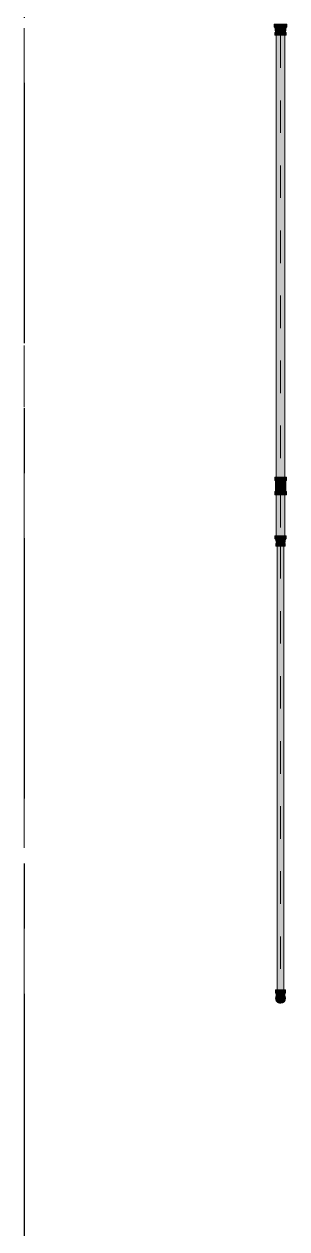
# Model space of a CAD drawing. Header units: millimetres. Extents: x -4000 to 187956, y -58990 to 162485.
# Drawn here: x 13000 to 14281, y 15575 to 21454 of the extents above; entities that cross this region are included whole.
import ezdxf

# ---------------------------------------------------------------- set-up
doc = ezdxf.new("R2010")
doc.units = ezdxf.units.MM
for name, pattern in [('Dash 1_16_', [317.5, 158.75, -158.75]), ('Grid Line', [2222.5, 1270, -317.5, 317.5, -317.5]), ('Grid Line 12_5mm', [2150, 1250, -300, 300, -300])]:
    doc.linetypes.add(name, pattern=pattern)
for name, color, linetype, lineweight in [('F-SPRN', 3, 'Continuous', 9), ('P-PIPE', 3, 'Continuous', 9), ('P-PIPE-CNTR', 3, 'Continuous', 9), ('S-GRID', 1, 'Continuous', 30)]:
    doc.layers.add(name, color=color, linetype=linetype, lineweight=lineweight)

# ---------------------------------------------------------------- blocks, each defined once
blk = doc.blocks.new('CMF2_NHAXUONG_A_rvt-1-FFS - TANG 1')
at = {"layer": 'S-GRID', "linetype": 'Grid Line 12_5mm', "lineweight": 9}
blk.add_line((13000, 161185.2), (13000, -16487.4), dxfattribs=at)
blk.add_line((13000, 161185.2), (13000, -16487.4), dxfattribs=at)
blk = doc.blocks.new('Sprinkler_Up - DN20-V47-FFS - TANG 1')
at = {"layer": 'F-SPRN', "transparency": 33554534}
for points in [[(0, 21.2), (-6.9, 21.2), (-18, 13.1), (-22.2, 0), (-3.9, 0.7), (-1.7, 2.9), (-1.2, 3.5), (-0.6, 4), (0.6, 4), (1.2, 3.5), (1.7, 2.9), (4.6, 0), (22.2, 0), (18, 13.1), (6.9, 21.2)], [(0, 16.7), (-4.3, 16.1), (-11.8, 11.8), (-16.1, 4.3), (-16.1, -4.3), (-11.8, -11.8), (-8.3, -14.4), (0, -16.7), (4.3, -16.1), (11.8, -11.8), (16.1, -4.3), (16.1, 4.3), (11.8, 11.8), (8.3, 14.4)], [(0, 15.6), (-7.8, 13.5), (-11, 11), (-15.1, 4), (-15.1, -4), (-11, -11), (-7.8, -13.5), (0, -15.6), (7.8, -13.5), (13.5, -7.8), (15.1, -4), (15.1, 4), (13.5, 7.8), (7.8, 13.5)], [(-10.9, 5.4), (-14.5, 5.4), (-14.5, -5.5), (-10.9, -5.5)], [(-7.7, 5.4), (-10.9, 5.4), (-10.9, -5.5), (-7.7, -5.5)], [(-7.7, 5.4), (-7.7, -5.5), (0, -5.5), (0, 5.4)], [(2.9, 4.9), (-2.9, 4.9), (-5.7, 0), (5.7, 0)], [(0, 4.6), (-4.6, 0), (4.6, 0)], [(0, 2.6), (-1.3, 0), (1.8, 0)], [(7.7, 5.4), (0, 5.4), (0, -5.5), (7.7, -5.5)], [(7.7, 5.4), (7.7, -5.5), (10.9, -5.5), (10.9, 5.4)], [(10.9, 5.4), (10.9, -5.5), (14.5, -5.5), (14.5, 5.4)], [(13.5, 0), (3.9, -0.7), (1.7, -2.9), (1.2, -3.5), (0.6, -4), (-0.6, -4), (-1.2, -3.5), (-1.7, -2.9), (-4.6, 0), (-22.2, 0), (-18, -13.1), (-6.9, -21.2), (6.9, -21.2), (18, -13.1), (22.2, 0)], [(0, 0), (-5.7, 0), (-2.9, -4.9), (2.9, -4.9), (5.7, 0)], [(4.6, 0), (-4.6, 0), (0, -4.6)], [(1.3, 0), (-1.8, 0), (0, -2.6)]]:
    blk.add_hatch(color=1, dxfattribs=at).paths.add_polyline_path(points)
at = {"layer": 'F-SPRN', "color": 1}
for p, q in [((-11.5, 5.4), (-14.5, 5.4)), ((-14.5, 5.4), (-10.9, 5.4)), ((-14.5, 5.4), (-14.5, -5.5)), ((-11.5, 5.4), (-11.5, 4)), ((-11.5, 3), (-11.5, 0.2)), ((-10.9, 0.2), (-10.9, 3.6)), ((-10.8, 5.4), (-7.7, 5.4)), ((-8.1, 5.4), (-10.8, 5.4)), ((-8.1, 5.4), (-8.1, 2.8)), ((-8.1, 2.5), (-8.1, 0.4)), ((-7.7, 5.4), (-7.7, 2.7)), ((-7.7, 5.4), (-7.7, 2.7)), ((-7.7, 2.3), (-7.7, 0.5)), ((-7.7, 2.3), (-7.7, 0.5)), ((-6.9, 5.4), (-4.7, 5.4)), ((-5.8, 3.8), (-5.8, 2.2)), ((-2.1, 0), (-2.1, 0)), ((0, 2.1), (-0.1, 2.1)), ((2.1, 0), (2.1, 0.1)), ((4.7, 5.4), (6.9, 5.4)), ((5.8, 3.8), (5.8, 2.3)), ((7.7, 5.4), (10.8, 5.4)), ((7.7, 4), (7.7, 2.7)), ((7.7, 4), (7.7, 2.7)), ((10.8, 5.4), (8.1, 5.4)), ((8.1, 5.4), (8.1, 4.2)), ((10.9, 2.6), (10.9, 1.3)), ((11.5, 5.4), (14.5, 5.4)), ((14.5, 5.4), (11.5, 5.4)), ((14.5, 3.7), (14.5, 1.3)), ((14.5, 0), (14.5, -3.3)), ((-10.9, -5.5), (-14.5, -5.5)), ((-14.5, -5.5), (-11.5, -5.5)), ((-11.5, -0.2), (-11.5, -3)), ((-11.5, -4), (-11.5, -5.5)), ((-10.9, -3.6), (-10.9, -0.2)), ((-10.8, -5.5), (-8.1, -5.5)), ((-7.8, -5.5), (-10.8, -5.5)), ((-8.1, -0.4), (-8.1, -2.5)), ((-8.1, -2.8), (-8.1, -5.5)), ((-7.7, -0.5), (-7.7, -2.3)), ((-7.7, -0.5), (-7.7, -2.3)), ((-7.7, -2.7), (-7.7, -5.2)), ((-7.7, -2.7), (-7.7, -5.2)), ((-4.8, -5.5), (-6.5, -5.5)), ((-2.1, 0), (-2.1, -0.1)), ((0, -2.1), (0.1, -2.1)), ((2.1, 0), (2.1, 0)), ((6.8, -5.5), (4.8, -5.5)), ((5.8, -2.2), (5.8, -3.8)), ((7.7, -0.5), (7.7, -2.1)), ((7.7, -0.5), (7.7, -2.1)), ((7.7, -2.7), (7.7, -4.8)), ((7.7, -2.7), (7.7, -4.8)), ((8.1, -0.7), (8.1, -2.5)), ((8.1, -2.8), (8.1, -5.5)), ((8.1, -5.5), (10.8, -5.5)), ((10.8, -5.5), (8.1, -5.5)), ((10.9, -1.9), (10.9, -3.6)), ((14.5, -5.5), (11.3, -5.5)), ((11.5, -4), (11.5, -5.5)), ((11.5, -5.5), (14.5, -5.5)), ((14.5, -3.7), (14.5, -5.5))]:
    blk.add_line(p, q, dxfattribs=at)
at = {"layer": 'F-SPRN', "color": 1, "flags": 128}
for points in [[(-0.1, 2.1), (-0.1, 2.1), (-0.2, 2.1), (-0.3, 2.1), (-0.4, 2), (-0.5, 2), (-0.6, 2), (-0.6, 2), (-0.7, 2), (-0.8, 1.9), (-0.9, 1.9), (-0.9, 1.9), (-1, 1.8), (-1.1, 1.8), (-1.2, 1.7), (-1.2, 1.7), (-1.3, 1.6), (-1.4, 1.6), (-1.4, 1.5), (-1.5, 1.5), (-1.5, 1.4), (-1.6, 1.3), (-1.6, 1.3), (-1.7, 1.2), (-1.7, 1.1), (-1.8, 1.1), (-1.8, 1), (-1.9, 0.9), (-1.9, 0.8), (-1.9, 0.8), (-2, 0.7), (-2, 0.6), (-2, 0.5), (-2, 0.5), (-2, 0.4), (-2.1, 0.3), (-2.1, 0.2), (-2.1, 0.1), (-2.1, 0)], [(2.1, 0.3), (2, 0.4), (2, 0.5), (2, 0.6), (2, 0.7), (1.9, 0.7), (1.9, 0.8), (1.9, 0.9), (1.8, 1), (1.8, 1), (1.8, 1.1), (1.7, 1.2), (1.7, 1.2), (1.6, 1.3), (1.6, 1.4), (1.5, 1.4), (1.4, 1.5), (1.4, 1.5), (1.3, 1.6), (1.3, 1.7), (1.2, 1.7), (1.1, 1.7), (1.1, 1.8), (1, 1.8), (0.9, 1.9), (0.8, 1.9), (0.8, 1.9), (0.7, 2), (0.6, 2), (0.5, 2), (0.4, 2), (0.4, 2), (0.3, 2.1), (0.2, 2.1), (0.1, 2.1), (0, 2.1)], [(2.1, 0.1), (2.1, 0.2), (2.1, 0.2), (2.1, 0.3)], [(-2.1, -0.1), (-2.1, -0.2), (-2.1, -0.2), (-2.1, -0.3), (-2, -0.4), (-2, -0.5), (-2, -0.6), (-2, -0.7), (-1.9, -0.7), (-1.9, -0.8), (-1.9, -0.9), (-1.8, -1), (-1.8, -1), (-1.8, -1.1), (-1.7, -1.2), (-1.7, -1.2), (-1.6, -1.3), (-1.6, -1.4), (-1.5, -1.4), (-1.4, -1.5), (-1.4, -1.5), (-1.3, -1.6), (-1.3, -1.7), (-1.2, -1.7), (-1.1, -1.7), (-1.1, -1.8), (-1, -1.8), (-0.9, -1.9), (-0.8, -1.9), (-0.8, -1.9), (-0.7, -2), (-0.6, -2), (-0.5, -2), (-0.4, -2), (-0.4, -2), (-0.3, -2.1), (-0.2, -2.1), (-0.1, -2.1), (0, -2.1)], [(0.1, -2.1), (0.1, -2.1), (0.2, -2.1), (0.3, -2.1), (0.4, -2), (0.5, -2)], [(0.5, -2), (0.6, -2), (0.6, -2)], [(0.6, -2), (0.7, -2), (0.8, -1.9), (0.9, -1.9), (0.9, -1.9), (1, -1.8), (1.1, -1.8), (1.2, -1.7), (1.2, -1.7), (1.3, -1.6), (1.4, -1.6), (1.4, -1.5), (1.5, -1.5), (1.5, -1.4), (1.6, -1.3), (1.6, -1.3), (1.7, -1.2), (1.7, -1.1), (1.8, -1.1), (1.8, -1), (1.9, -0.9), (1.9, -0.8), (1.9, -0.8), (2, -0.7), (2, -0.6), (2, -0.5), (2, -0.5), (2, -0.4), (2.1, -0.3), (2.1, -0.2), (2.1, -0.1), (2.1, 0)]]:
    blk.add_lwpolyline(points, dxfattribs=at)
at = {"layer": 'F-SPRN', "color": 1}
for radius, start, end in [(22.2, 360, 180), (21.9, 165.67731, 179.2615), (21.9, 144.76984, 164.81509), (21.9, 126.69417, 143.27011), (16.7, 167.68021, 180), (16.7, 167.68021, 180), (16.7, 155.38786, 165), (16.7, 155.38786, 165), (15.6, 166.33824, 180), (15.6, 166.33824, 180), (15.6, 150.43537, 165), (15.6, 159.61394, 165), (16.7, 136.72135, 150), (16.7, 136.72135, 150), (15.6, 150.43537, 156.38455), (15.6, 138.42141, 150), (15.6, 138.42141, 150), (21.9, 108.26214, 125.75069), (16.7, 121.41808, 130.57514), (16.7, 121.41808, 130.57514), (15.6, 120, 133.2078), (15.6, 120, 133.2078), (16.7, 106.59952, 120), (16.7, 106.59952, 120), (15.6, 114.43632, 119.98126), (15.6, 114.43632, 119.98126), (21.9, 99.348, 107.90102), (4.63, 17.95923, 180), (4.63, 90, 180), (16.7, 96.41428, 105), (16.7, 96.41428, 105), (3.81, 16.16047, 180), (21.9, 90.14502, 98.85032), (15.6, 95.57619, 100.68426), (15.6, 95.57619, 100.68426), (2.56, 11.16773, 180), (2.56, 11.16773, 180), (2.04, 10.47029, 180), (16.7, 83.06841, 90), (16.7, 83.06841, 90), (4.63, 17.95923, 90), (21.9, 72.55828, 89.46239), (15.6, 75, 87.63996), (15.6, 75, 87.63996), (15.6, 60.01874, 74.5481), (15.6, 60.01874, 74.5481), (16.7, 60, 75), (16.7, 60, 75), (21.9, 54.24931, 71.73786), (15.6, 53.79501, 60), (15.6, 53.79501, 60), (16.7, 49.42486, 58.58192), (16.7, 49.42486, 58.58192), (15.6, 32.54719, 41.57859), (15.6, 32.54719, 41.57859), (16.7, 30.06898, 43.27865), (16.7, 30.06898, 43.27865), (21.9, 36.72989, 53.30583), (15.6, 17.33389, 29.56463), (15.6, 17.33389, 29.56463), (16.7, 15.03066, 24.61214), (16.7, 15.03066, 24.61214), (15.6, 1.90822, 13.66176), (15.6, 1.90822, 13.66176), (16.7, 360, 12.31979), (16.7, 0, 12.31979), (21.9, 15.18491, 35.23016), (21.9, 0.7385, 14.32269), (22.2, 180, 360), (21.9, 180.7385, 194.32269), (21.9, 195.18491, 215.23016), (21.9, 216.72989, 233.30583), (16.7, 180, 192.31979), (16.7, 180, 192.31979), (16.7, 195, 204.61214), (16.7, 195, 204.61214), (15.6, 180, 193.66176), (15.6, 180, 193.66176), (15.6, 195, 200.38606), (15.6, 195, 209.56463), (16.7, 210, 223.27865), (16.7, 210, 223.27865), (15.6, 203.61545, 209.56463), (15.6, 210, 221.57859), (15.6, 210, 221.57859), (21.9, 234.24931, 251.73786), (16.7, 229.42486, 238.58192), (16.7, 229.42486, 238.58192), (15.6, 226.7922, 240), (15.6, 226.7922, 240), (16.7, 240, 255), (16.7, 240, 255), (15.6, 240.01874, 245.56368), (15.6, 240.01874, 245.56368), (21.9, 252.55828, 269.46239), (15.6, 247.56142, 254.5481), (15.6, 247.56142, 254.5481), (4.63, 197.95923, 270), (4.63, 197.95923, 270), (15.6, 255.57295, 260.58917), (15.6, 255.57295, 260.58917), (3.81, 196.16047, 223.83585), (2.56, 194.55988, 270), (2.56, 194.55988, 270), (3.81, 237.05771, 270), (2.04, 190.47029, 270), (16.7, 263.06841, 270), (16.7, 263.06841, 270), (21.9, 270.14502, 278.85032), (2.04, 289.01924, 0), (2.56, 289.01924, 348.82781), (2.56, 289.01924, 348.82781), (4.63, 289.01924, 318.27027), (4.63, 289.01924, 318.27027), (15.6, 275.57619, 280.68426), (15.6, 275.57619, 280.68426), (16.7, 276.41428, 285), (16.7, 276.41428, 285), (21.9, 279.348, 287.90102), (4.63, 335.78319, 0), (4.63, 335.78319, 360), (16.7, 286.59952, 300), (16.7, 286.59952, 300), (15.6, 294.43632, 299.98126), (15.6, 294.43632, 299.98126), (21.9, 288.26214, 305.75069), (15.6, 300.52623, 313.2078), (15.6, 300.52623, 313.2078), (16.7, 301.41808, 310.57514), (16.7, 301.41808, 310.57514), (15.6, 318.42141, 330), (15.6, 318.42141, 330), (16.7, 316.72135, 329.93102), (16.7, 316.72135, 329.93102), (21.9, 306.69417, 323.27011), (15.6, 330.94093, 345), (15.6, 330.94093, 336.38455), (15.6, 339.61394, 345), (15.6, 346.42653, 360), (15.6, 346.42653, 360), (16.7, 335.38786, 344.96934), (16.7, 335.38786, 344.96934), (16.7, 347.68021, 360), (16.7, 347.68021, 360), (21.9, 324.76984, 344.81509), (21.9, 345.67731, 359.2615)]:
    blk.add_arc((0, 0), radius, start, end, dxfattribs=at)
blk = doc.blocks.new('Steel_Elbow_Threaded_HoaPhat - Standard-V48-FFS - TANG 1')
at = {"layer": 'P-PIPE', "lineweight": 13, "transparency": 33554534}
for points in [[(14233, 16725.7), (14250, 16725.7), (14250, 16740.8), (14225.9, 16740.8), (14226.7, 16725.7), (14229.1, 16725.7)], [(14250, 16676.1), (14256.2, 16676.9), (14262.1, 16679.3), (14267.1, 16683.2), (14270.9, 16688.2), (14273.3, 16694), (14274.1, 16700.2), (14273.3, 16706.5), (14270.9, 16712.3), (14267.1, 16717.3), (14262.1, 16721.1), (14256.2, 16723.5), (14250, 16724.3), (14243.8, 16723.5), (14237.9, 16721.1), (14233, 16717.3), (14229.1, 16712.3), (14226.7, 16706.5), (14225.9, 16700.2), (14226.7, 16694), (14229.1, 16688.2), (14233, 16683.2), (14237.9, 16679.3), (14243.8, 16676.9)], [(14267.1, 16725.7), (14274.1, 16725.7), (14273.3, 16740.8), (14250, 16740.8), (14250, 16725.7), (14262.1, 16725.7)]]:
    blk.add_hatch(color=1, dxfattribs=at).paths.add_polyline_path(points)
h = blk.add_hatch(color=1, dxfattribs=at)
h.paths.add_polyline_path([(14242.8, 16720.1), (14240.3, 16720.2), (14244.1, 16722)])
h.paths.add_polyline_path([(14229.8, 16710.3), (14231.2, 16710.8), (14237.2, 16717.7), (14242.8, 16720.1), (14250, 16721.4), (14250, 16725.7), (14231.7, 16725.7), (14230.3, 16721.9), (14230.1, 16714.5)])
h = blk.add_hatch(color=1, dxfattribs=at)
h.paths.add_polyline_path([(14266.9, 16715.5), (14269.5, 16710.8), (14268.6, 16714.7)])
h.paths.add_polyline_path([(14270.9, 16708.7), (14270.6, 16717.4), (14269.5, 16717), (14269.4, 16721.1), (14270.7, 16721.4), (14269.6, 16725.7), (14250, 16725.7), (14250, 16721.4), (14257.2, 16720.1), (14255.9, 16722), (14263.4, 16717.3), (14267.4, 16713.2), (14266.2, 16718.4), (14268.6, 16714.7)])
at = {"layer": 'P-PIPE', "color": 20, "lineweight": 13}
for p, q in [((14225.9, 16740.8), (14225.9, 16725.7)), ((14233, 16740.8), (14225.9, 16740.8)), ((14250, 16740.8), (14225.9, 16740.8)), ((14225.9, 16725.7), (14229.1, 16725.7)), ((14225.9, 16725.7), (14250, 16725.7)), ((14231.7, 16725.7), (14228.9, 16725.7)), ((14242.8, 16725.7), (14228.9, 16725.7)), ((14228.9, 16711.1), (14228.9, 16711.9)), ((14228.9, 16710.3), (14228.9, 16711.1)), ((14228.9, 16709.5), (14228.9, 16710.3)), ((14228.9, 16706.5), (14228.9, 16707.2)), ((14228.9, 16705.9), (14228.9, 16706.5)), ((14228.9, 16705.3), (14228.9, 16705.9)), ((14228.9, 16700.2), (14228.9, 16700.3)), ((14228.9, 16700), (14228.9, 16700.2)), ((14228.9, 16699.2), (14228.9, 16700)), ((14229.1, 16725.7), (14231.5, 16725.7)), ((14231.5, 16725.7), (14233, 16725.7)), ((14232.8, 16725.7), (14231.7, 16725.7)), ((14237.9, 16740.8), (14233.8, 16740.8)), ((14236.4, 16725.7), (14233.8, 16725.7)), ((14234, 16725.7), (14242.7, 16725.7)), ((14242.8, 16725.7), (14236.4, 16725.7)), ((14250, 16740.8), (14238.2, 16740.8)), ((14250, 16725.7), (14243.7, 16725.7)), ((14250, 16725.7), (14243.7, 16725.7)), ((14243.8, 16725.7), (14250, 16725.7)), ((14261.8, 16740.8), (14250, 16740.8)), ((14274.1, 16740.8), (14250, 16740.8)), ((14250, 16725.7), (14256.2, 16725.7)), ((14250, 16725.7), (14274.1, 16725.7)), ((14256.3, 16725.7), (14250, 16725.7)), ((14256.3, 16725.7), (14250, 16725.7)), ((14263.6, 16725.7), (14257.2, 16725.7)), ((14263.6, 16725.7), (14257.2, 16725.7)), ((14257.3, 16725.7), (14266, 16725.7)), ((14266.2, 16740.8), (14262.1, 16740.8)), ((14266.2, 16725.7), (14263.6, 16725.7)), ((14268.3, 16725.7), (14263.6, 16725.7)), ((14270.9, 16740.8), (14267.1, 16740.8)), ((14267.1, 16725.7), (14269.7, 16725.7)), ((14268.3, 16725.7), (14267.2, 16725.7)), ((14269.9, 16725.7), (14268.3, 16725.7)), ((14271.2, 16725.7), (14268.3, 16725.7)), ((14269.7, 16725.7), (14273.3, 16725.7)), ((14271.2, 16725.7), (14269.9, 16725.7)), ((14274.1, 16740.8), (14270.9, 16740.8)), ((14271.2, 16712.2), (14271.2, 16711.3)), ((14271.2, 16711.3), (14271.2, 16710.5)), ((14271.2, 16710.5), (14271.2, 16709.7)), ((14271.2, 16709.7), (14271.2, 16708.9)), ((14271.2, 16708.9), (14271.2, 16708.1)), ((14271.2, 16708.1), (14271.2, 16707.4)), ((14271.2, 16707.4), (14271.2, 16706.7)), ((14271.2, 16705.4), (14271.2, 16704.8)), ((14271.2, 16704.8), (14271.2, 16704.3)), ((14271.2, 16700.3), (14271.2, 16700.2)), ((14273.3, 16725.7), (14274.1, 16725.7)), ((14274.1, 16725.7), (14274.1, 16740.8)), ((14229.2, 16696.6), (14229, 16697.5)), ((14229.7, 16694.2), (14229.5, 16695)), ((14231, 16691), (14230.6, 16691.8)), ((14231.3, 16690.3), (14231, 16691)), ((14231.8, 16689.5), (14231.3, 16690.3)), ((14232.2, 16688.8), (14231.8, 16689.5)), ((14232.7, 16688.1), (14232.2, 16688.8)), ((14233.2, 16687.4), (14232.7, 16688.1)), ((14233.7, 16686.8), (14233.2, 16687.4)), ((14235.4, 16684.9), (14234.8, 16685.5)), ((14238.8, 16682.3), (14238.1, 16682.8)), ((14247.5, 16679.2), (14246.6, 16679.4)), ((14250.2, 16679.1), (14250, 16679.1)), ((14257.7, 16680.5), (14256.9, 16680.2)), ((14258.4, 16680.8), (14257.7, 16680.5)), ((14260.7, 16682), (14260, 16681.6)), ((14262.8, 16683.4), (14262.1, 16682.9)), ((14263.5, 16683.9), (14262.8, 16683.4)), ((14265.3, 16685.7), (14264.7, 16685.1)), ((14267, 16687.6), (14266.4, 16686.9)), ((14270.5, 16695.2), (14270.3, 16694.4)), ((14271, 16697.7), (14270.9, 16696.9))]:
    blk.add_line(p, q, dxfattribs=at)
at = {"layer": 'P-PIPE', "color": 20, "lineweight": 13, "flags": 128}
for points in [[(14228.9, 16711.9), (14228.9, 16712.8), (14228.9, 16713.7), (14228.9, 16714.6), (14228.9, 16715.5), (14228.9, 16716.4), (14228.9, 16717.4), (14228.9, 16718.4), (14228.9, 16719.3), (14228.9, 16720.3), (14228.9, 16721.3), (14228.9, 16722.3), (14228.9, 16723.4), (14228.9, 16724.4), (14228.9, 16725.4), (14228.9, 16725.7)], [(14228.9, 16707.2), (14228.9, 16707.9), (14228.9, 16708.7), (14228.9, 16709.5)], [(14228.9, 16704.1), (14228.9, 16704.7), (14228.9, 16705.3)], [(14228.9, 16703.1), (14228.9, 16703.6), (14228.9, 16704.1)], [(14228.9, 16702.2), (14228.9, 16702.7), (14228.9, 16703.1)], [(14228.9, 16701.2), (14228.9, 16701.5), (14228.9, 16701.9), (14228.9, 16702.2)], [(14228.9, 16700.7), (14228.9, 16701), (14228.9, 16701.2)], [(14228.9, 16700.3), (14228.9, 16700.3), (14228.9, 16700.4), (14228.9, 16700.6), (14228.9, 16700.7)], [(14229, 16697.5), (14228.9, 16698.3), (14228.9, 16699.2)], [(14271.2, 16700.2), (14271.1, 16699.4), (14271.1, 16698.5), (14271, 16697.7)], [(14271.2, 16725.7), (14271.2, 16724.6), (14271.2, 16723.6), (14271.2, 16722.6), (14271.2, 16721.6), (14271.2, 16720.6), (14271.2, 16719.6), (14271.2, 16718.6), (14271.2, 16717.7), (14271.2, 16716.7), (14271.2, 16715.8), (14271.2, 16714.8), (14271.2, 16713.9), (14271.2, 16713), (14271.2, 16712.2)], [(14271.2, 16706.7), (14271.2, 16706.1), (14271.2, 16705.4)], [(14271.2, 16704.3), (14271.2, 16703.7), (14271.2, 16703.2), (14271.2, 16702.8)], [(14271.2, 16702.8), (14271.2, 16702.3), (14271.2, 16702)], [(14271.2, 16702), (14271.2, 16701.6), (14271.2, 16701.3), (14271.2, 16701)], [(14271.2, 16701), (14271.2, 16700.8), (14271.2, 16700.6)], [(14271.2, 16700.6), (14271.2, 16700.4), (14271.2, 16700.3), (14271.2, 16700.3)], [(14229.5, 16695), (14229.3, 16695.8), (14229.2, 16696.6)], [(14230.6, 16691.8), (14230.3, 16692.6), (14230, 16693.4), (14229.7, 16694.2)], [(14234.8, 16685.5), (14234.3, 16686.1), (14233.7, 16686.8)], [(14236.7, 16683.8), (14236.1, 16684.3), (14235.4, 16684.9)], [(14238.1, 16682.8), (14237.4, 16683.3), (14236.7, 16683.8)], [(14240.2, 16681.5), (14239.5, 16681.9), (14238.8, 16682.3)], [(14243.3, 16680.2), (14242.6, 16680.4), (14241.8, 16680.8), (14241, 16681.1), (14240.2, 16681.5)], [(14245, 16679.7), (14244.2, 16679.9), (14243.3, 16680.2)], [(14246.6, 16679.4), (14245.8, 16679.5), (14245, 16679.7)], [(14250, 16679.1), (14249.2, 16679.1), (14248.3, 16679.1), (14247.5, 16679.2)], [(14251.9, 16679.2), (14251.1, 16679.1), (14250.2, 16679.1)], [(14253.6, 16679.4), (14252.8, 16679.3), (14251.9, 16679.2)], [(14255.3, 16679.7), (14254.4, 16679.5), (14253.6, 16679.4)], [(14256.9, 16680.2), (14256.1, 16680), (14255.3, 16679.7)], [(14260, 16681.6), (14259.2, 16681.2), (14258.4, 16680.8)], [(14262.1, 16682.9), (14261.4, 16682.4), (14260.7, 16682)], [(14264.7, 16685.1), (14264.1, 16684.5), (14263.5, 16683.9)], [(14266.4, 16686.9), (14265.9, 16686.3), (14265.3, 16685.7)], [(14267.9, 16689), (14267.5, 16688.3), (14267, 16687.6)], [(14268.8, 16690.5), (14268.4, 16689.7), (14267.9, 16689)], [(14270.3, 16694.4), (14270.1, 16693.6), (14269.8, 16692.8), (14269.5, 16692), (14269.1, 16691.2), (14268.8, 16690.5)], [(14270.9, 16696.9), (14270.7, 16696), (14270.5, 16695.2)]]:
    blk.add_lwpolyline(points, dxfattribs=at)
at = {"layer": 'P-PIPE', "color": 20, "lineweight": 13}
for radius, start, end in [(24.1, 90, 270), (24.1, 165, 195), (24.1, 150, 165), (21.1, 172.72037, 178.04381), (21.1, 181.97109, 187.76722), (24.1, 135, 150), (21.1, 165.7465, 170), (21.1, 156.35778, 164.96646), (21.1, 150.00756, 154.63223), (21.1, 141.58536, 146.25919), (24.1, 120, 135), (21.1, 130, 141.04884), (21.1, 112.32955, 125.80236), (24.1, 105, 120), (24.1, 90, 105), (21.1, 99.94635, 104.96567), (21.1, 90, 95.26621), (24.1, 270, 90), (24.1, 270, 90), (21.1, 75.03433, 90), (21.1, 60.79881, 67.06229), (21.1, 54.19764, 59.9895), (21.1, 38.95116, 50), (21.1, 33.74081, 38.41464), (21.1, 25.36777, 29.99244), (21.1, 15.03354, 23.64222), (21.1, 1.95619, 7.27963), (21.1, 352.23278, 358.02891), (24.1, 195, 210), (24.1, 210, 225), (21.1, 190, 194.26573), (21.1, 195.04555, 204.73515), (21.1, 205.37476, 209.99738), (24.1, 225, 270), (21.1, 218.4271, 230), (21.1, 234.21981, 247.67648), (21.1, 255.03701, 270), (21.1, 271.10407, 278.96127), (21.1, 279.93028, 284.96299), (21.1, 292.93141, 303.69813), (21.1, 310, 321.5729), (21.1, 330.00262, 334.19657), (21.1, 334.62524, 344.95445), (21.1, 345.73427, 350)]:
    blk.add_arc((14250, 16700.2), radius, start, end, dxfattribs=at)
blk = doc.blocks.new('Steel_Transition_Threaded_HoaPhat - Standard-V50-FFS - TANG 1')
at = {"layer": 'P-PIPE', "lineweight": 13, "transparency": 33554534}
h = blk.add_hatch(color=1, dxfattribs=at)
h.paths.add_polyline_path([(14250, 16677.7), (14255.8, 16678.5), (14261.3, 16680.7), (14265.9, 16684.3), (14269.5, 16689), (14271.7, 16694.4), (14272.5, 16700.2), (14271.7, 16706.1), (14269.5, 16711.5), (14265.9, 16716.1), (14261.3, 16719.7), (14255.8, 16722), (14250, 16722.7), (14244.2, 16722), (14238.8, 16719.7), (14234.1, 16716.1), (14230.5, 16711.5), (14228.3, 16706.1), (14227.5, 16700.2), (14228.3, 16694.4), (14230.5, 16689), (14234.1, 16684.3), (14238.8, 16680.7), (14244.2, 16678.5)])
h.paths.add_polyline_path([(14250, 16680.1), (14244.8, 16680.8), (14240, 16682.8), (14235.8, 16686), (14232.6, 16690.2), (14230.6, 16695), (14229.9, 16700.2), (14230.6, 16705.4), (14232.6, 16710.3), (14235.8, 16714.4), (14240, 16717.6), (14244.8, 16719.6), (14250, 16720.3), (14255.2, 16719.6), (14260.1, 16717.6), (14264.2, 16714.4), (14267.4, 16710.3), (14269.4, 16705.4), (14270.1, 16700.2), (14269.4, 16695), (14267.4, 16690.2), (14264.2, 16686), (14260.1, 16682.8), (14255.2, 16680.8)])
for points in [[(14250, 16680.1), (14250, 16683.8), (14241.8, 16686), (14235.8, 16692), (14233.6, 16700.2), (14235.8, 16708.4), (14241.8, 16714.4), (14250, 16716.6), (14250, 16720.3), (14244.8, 16719.6), (14240, 16717.6), (14235.8, 16714.4), (14232.6, 16710.3), (14230.6, 16705.4), (14229.9, 16700.2), (14230.6, 16695), (14232.6, 16690.2), (14235.8, 16686), (14240, 16682.8), (14244.8, 16680.8)], [(14250, 16681.7), (14254.8, 16682.4), (14259.3, 16684.2), (14263.1, 16687.1), (14266, 16691), (14267.9, 16695.4), (14268.5, 16700.2), (14267.9, 16705), (14266, 16709.5), (14263.1, 16713.3), (14259.3, 16716.3), (14254.8, 16718.1), (14250, 16718.7), (14245.2, 16718.1), (14240.8, 16716.3), (14236.9, 16713.3), (14234, 16709.5), (14232.1, 16705), (14231.5, 16700.2), (14232.1, 16695.4), (14234, 16691), (14236.9, 16687.1), (14240.8, 16684.2), (14245.2, 16682.4)], [(14250, 16680.1), (14255.2, 16680.8), (14260.1, 16682.8), (14264.2, 16686), (14267.4, 16690.2), (14269.4, 16695), (14270.1, 16700.2), (14269.4, 16705.4), (14267.4, 16710.3), (14264.2, 16714.4), (14260.1, 16717.6), (14255.2, 16719.6), (14250, 16720.3), (14250, 16716.6), (14258.2, 16714.4), (14264.2, 16708.4), (14266.4, 16700.2), (14264.2, 16692), (14258.2, 16686), (14250, 16683.8)]]:
    blk.add_hatch(color=1, dxfattribs=at).paths.add_polyline_path(points)
at = {"layer": 'P-PIPE', "color": 20, "lineweight": 13}
for radius, start, end in [(22.5, 90, 270), (22.5, 165, 180), (22.5, 180, 225), (22.5, 135, 165), (20.1, 166.04994, 193.95006), (20.1, 150, 162.74488), (18.5, 166.59392, 193.40608), (18.5, 166.59392, 193.40608), (18.5, 157.6232, 165), (18.5, 157.6232, 165), (20.1, 128.8856, 148.15532), (16.4, 173.54628, 180), (16.4, 180.49709, 188.0319), (18.5, 136.42974, 150), (18.5, 136.42974, 150), (22.5, 120, 135), (16.4, 158.0319, 162.86912), (18.5, 123.49758, 133.20406), (18.5, 123.49758, 133.20406), (20.1, 109.68592, 125.00431), (22.5, 105, 120), (18.5, 106.81896, 120), (18.5, 106.81896, 120), (16.4, 113.40447, 120), (16.4, 107.46566, 111.9681), (22.5, 90, 105), (20.1, 100.99748, 105), (18.5, 91.43525, 103.20464), (18.5, 91.43525, 103.20464), (16.4, 96.21321, 103.90628), (20.1, 90.52458, 98.50889), (22.5, 315, 90), (22.5, 270, 90), (18.5, 78.09865, 90), (18.5, 78.09865, 90), (20.1, 75.0607, 87.9279), (16.4, 70.36294, 75), (18.5, 60, 75), (18.5, 60, 75), (20.1, 60, 75), (16.4, 60, 66.59553), (16.4, 50.47333, 56.63885), (20.1, 54.99569, 60), (18.5, 46.79594, 56.50242), (18.5, 46.79594, 56.50242), (20.1, 45, 51.1144), (16.4, 30, 36.45372), (18.5, 30, 43.57026), (18.5, 30, 43.57026), (20.1, 31.84468, 45), (16.4, 4.83933, 11.45326), (16.4, 348.54674, 358.90628), (18.5, 15, 22.3768), (18.5, 15, 22.3768), (20.1, 17.25512, 30), (18.5, 346.59392, 13.40608), (18.5, 346.59392, 13.40608), (20.1, 346.04994, 13.95006), (20.1, 197.25512, 210), (18.5, 195, 202.3768), (18.5, 195, 202.3768), (20.1, 211.84468, 231.1144), (18.5, 210, 223.57026), (18.5, 210, 223.57026), (22.5, 225, 270), (16.4, 210.66354, 218.0319), (18.5, 226.79594, 236.50242), (18.5, 226.79594, 236.50242), (20.1, 234.99569, 255), (16.4, 230.47333, 236.63885), (18.5, 240, 255), (18.5, 240, 255), (16.4, 246.9681, 252.9388), (20.1, 255.0607, 267.9279), (18.5, 258.09865, 270), (18.5, 258.09865, 270), (16.4, 264.1652, 270), (22.5, 270, 315), (20.1, 270.52458, 278.50889), (18.5, 271.43525, 283.20464), (18.5, 271.43525, 283.20464), (16.4, 276.21321, 284.60424), (20.1, 280.99748, 285), (16.4, 287.46566, 291.9681), (18.5, 286.81896, 300), (18.5, 286.81896, 300), (20.1, 289.68592, 305.00431), (16.4, 295.16067, 300), (16.4, 301.07383, 308.0319), (18.5, 303.49758, 313.20406), (18.5, 303.49758, 313.20406), (20.1, 308.8856, 328.15532), (16.4, 323.54628, 330), (18.5, 316.42974, 330), (18.5, 316.42974, 330), (16.4, 338.0319, 343.50595), (18.5, 337.6232, 345), (18.5, 337.6232, 345), (20.1, 330, 342.74488)]:
    blk.add_arc((14250, 16700.2), radius, start, end, dxfattribs=at)

msp = doc.modelspace()

# ---------------------------------------------------------------- block references
at = {"lineweight": 5}
msp.add_blockref('CMF2_NHAXUONG_A_rvt-1-FFS - TANG 1', (0, 0), dxfattribs=at)

# ---------------------------------------------------------------- next in the draw order: hatches: boundary and pattern name
at = {"layer": 'P-PIPE', "transparency": 33554534}
for points in [[(14279.8, 21439.5), (14280.8, 21439.5), (14279.8, 21454.4), (14219.2, 21454.4), (14220.3, 21439.5), (14276.7, 21439.5)], [(14271.5, 21413.1), (14274.8, 21413.1), (14277.1, 21439.5), (14221.9, 21439.5), (14226.1, 21413.1), (14267.5, 21413.1)], [(14276.4, 21399.8), (14277.4, 21399.8), (14276.4, 21413.1), (14222.7, 21413.1), (14223.6, 21399.8), (14273.7, 21399.8)], [(14250, 19243.8), (14250, 21399.8), (14228.9, 21399.8), (14229.6, 19243.8), (14244.5, 19243.8)], [(14250, 19243.8), (14271.1, 19243.8), (14270.4, 21399.8), (14250, 21399.8), (14250, 19440.5)], [(14229.8, 19227.2), (14250, 19227.2), (14250, 19243.8), (14221.4, 19243.8), (14222.3, 19227.2), (14225.2, 19227.2)], [(14245.1, 19173.2), (14250, 19173.2), (14250, 19179.1), (14240.8, 19181.4), (14233.9, 19186.9), (14231.7, 19189.6), (14229.2, 19196.3), (14229.2, 19204.1), (14233.9, 19213.6), (14237.7, 19217.2), (14244.3, 19220.3), (14250, 19221.4), (14250, 19227.2), (14224.7, 19227.2), (14225.6, 19173.2), (14243.5, 19173.2)], [(14278.6, 19227.2), (14277.7, 19243.8), (14250, 19243.8), (14250, 19227.2), (14277.7, 19227.2)], [(14271.9, 19173.2), (14275.3, 19173.2), (14274.4, 19227.2), (14250, 19227.2), (14250, 19221.4), (14259.2, 19219), (14266.1, 19213.6), (14268.3, 19210.9), (14270.8, 19204.1), (14270.8, 19196.3), (14266.1, 19186.9), (14262.3, 19183.3), (14255.7, 19180.1), (14250, 19179.1), (14250, 19173.2), (14267.9, 19173.2)], [(14229.8, 19156.6), (14250, 19156.6), (14250, 19173.2), (14221.4, 19173.2), (14222.3, 19156.6), (14225.2, 19156.6)], [(14250, 19176.1), (14256.2, 19176.9), (14262.1, 19179.3), (14267.1, 19183.2), (14270.9, 19188.2), (14273.3, 19194), (14274.1, 19200.2), (14273.3, 19206.5), (14270.9, 19212.3), (14267.1, 19217.3), (14262.1, 19221.1), (14256.2, 19223.5), (14250, 19224.3), (14243.8, 19223.5), (14237.9, 19221.1), (14233, 19217.3), (14229.1, 19212.3), (14226.7, 19206.5), (14225.9, 19200.2), (14226.7, 19194), (14229.1, 19188.2), (14233, 19183.2), (14237.9, 19179.3), (14243.8, 19176.9)], [(14250, 19183.5), (14254.3, 19184.1), (14261.8, 19188.4), (14266.1, 19195.9), (14266.1, 19204.6), (14261.8, 19212), (14254.3, 19216.4), (14245.7, 19216.4), (14238.2, 19212), (14233.9, 19204.6), (14233.9, 19195.9), (14238.2, 19188.4), (14245.7, 19184.1)], [(14278.6, 19156.6), (14277.7, 19173.2), (14250, 19173.2), (14250, 19156.6), (14277.7, 19156.6)], [(14244.5, 18956.4), (14250, 18956.4), (14250, 19156.6), (14228.9, 19156.6), (14229.6, 18956.4), (14239.5, 18956.4)], [(14250, 18956.4), (14271.1, 18956.4), (14270.4, 19156.6), (14250, 19156.6), (14250, 19148.5)], [(14276.4, 18943.1), (14277.4, 18943.1), (14276.4, 18956.4), (14222.7, 18956.4), (14223.6, 18943.1), (14273.7, 18943.1)], [(14267.4, 18919.2), (14270.1, 18919.2), (14273.9, 18943.1), (14225.2, 18943.1), (14230.6, 18919.2), (14264.2, 18919.2)], [(14228.3, 18907.4), (14272.5, 18907.4), (14271.7, 18919.2), (14227.5, 18919.2), (14227.5, 18907.4)], [(14250, 16740.8), (14250, 18907.4), (14233.3, 18907.4), (14233.9, 16740.8), (14245.7, 16740.8)], [(14250, 16740.8), (14266.7, 16740.8), (14266.1, 18907.4), (14250, 18907.4), (14250, 16812.4)], [(14241.7, 16685.8), (14242.8, 16687.7), (14241.7, 16691.9), (14242.8, 16696.1), (14245.8, 16699.1), (14257.2, 16704.4), (14258.4, 16708.6), (14257.2, 16712.8), (14255.9, 16714.5), (14250, 16716.9), (14241.7, 16714.7), (14235.5, 16708.6), (14233.3, 16700.2), (14235.5, 16691.9), (14238.2, 16688.4)], [(14250, 16683.5), (14258.4, 16685.8), (14261.8, 16688.4), (14266.1, 16695.9), (14266.1, 16704.6), (14261.8, 16712), (14258.4, 16714.7), (14250, 16716.9), (14245.7, 16716.4), (14238.2, 16712), (14233.9, 16704.6), (14233.9, 16695.9), (14238.2, 16688.4), (14241.7, 16685.8)]]:
    msp.add_hatch(color=1, dxfattribs=at).paths.add_polyline_path(points)

# ---------------------------------------------------------------- next in the draw order: linework, layer by layer
at = {"layer": 'P-PIPE', "color": 20, "lineweight": 13}
for p, q in [((14219.2, 21454.4), (14219.2, 21439.5)), ((14280.8, 21454.4), (14219.2, 21454.4)), ((14225.7, 21454.4), (14219.2, 21454.4)), ((14219.2, 21439.5), (14221.7, 21439.5)), ((14219.2, 21439.5), (14280.8, 21439.5)), ((14221.9, 21439.5), (14225.2, 21413.1)), ((14222.7, 21413.1), (14222.7, 21399.8)), ((14277.4, 21413.1), (14222.7, 21413.1)), ((14225, 21413.1), (14222.7, 21413.1)), ((14223.3, 21439.5), (14242, 21439.5)), ((14242.9, 21413.1), (14226.3, 21413.1)), ((14228.2, 21454.4), (14226.5, 21454.4)), ((14271, 21454.4), (14229, 21454.4)), ((14242.7, 21439.5), (14257.3, 21439.5)), ((14256.4, 21413.1), (14243.6, 21413.1)), ((14273.7, 21413.1), (14257.1, 21413.1)), ((14258, 21439.5), (14276.7, 21439.5)), ((14273.5, 21454.4), (14271.8, 21454.4)), ((14280.8, 21454.4), (14274.3, 21454.4)), ((14274.8, 21413.1), (14278.1, 21439.5)), ((14277.4, 21413.1), (14275, 21413.1)), ((14277.4, 21399.8), (14277.4, 21413.1)), ((14278.3, 21439.5), (14280.8, 21439.5)), ((14280.8, 21439.5), (14280.8, 21454.4)), ((14222.7, 21399.8), (14228.7, 21399.8)), ((14222.7, 21399.8), (14277.4, 21399.8)), ((14228.9, 21399.8), (14228.9, 19243.8)), ((14229.6, 21399.8), (14228.9, 21399.8)), ((14268.3, 21399.8), (14231.7, 21399.8)), ((14231.7, 21399.8), (14268.4, 21399.8)), ((14271.1, 21399.8), (14270.4, 21399.8)), ((14271.1, 19243.8), (14271.1, 21399.8)), ((14271.3, 21399.8), (14277.4, 21399.8)), ((14221.4, 19243.8), (14221.4, 19227.2)), ((14222.3, 19243.8), (14221.4, 19243.8)), ((14250, 19243.8), (14221.4, 19243.8)), ((14221.4, 19227.2), (14224.6, 19227.2)), ((14221.4, 19227.2), (14250, 19227.2)), ((14228.8, 19243.8), (14222.3, 19243.8)), ((14224.7, 19227.2), (14224.7, 19173.2)), ((14225.6, 19227.2), (14224.7, 19227.2)), ((14225.6, 19227.2), (14224.7, 19227.2)), ((14225.5, 19227.2), (14234.7, 19227.2)), ((14234.6, 19227.2), (14225.6, 19227.2)), ((14242.6, 19227.2), (14225.6, 19227.2)), ((14228.9, 19243.8), (14229.6, 19243.8)), ((14229.7, 19243.8), (14235.1, 19243.8)), ((14235, 19243.8), (14229.8, 19243.8)), ((14235.6, 19243.8), (14264.4, 19243.8)), ((14241.9, 19227.2), (14235.6, 19227.2)), ((14250, 19243.8), (14235.7, 19243.8)), ((14235.7, 19227.2), (14241.9, 19227.2)), ((14243.4, 19227.2), (14250, 19227.2)), ((14250, 19227.2), (14243.5, 19227.2)), ((14250, 19227.2), (14243.5, 19227.2)), ((14264.3, 19243.8), (14250, 19243.8)), ((14278.6, 19243.8), (14250, 19243.8)), ((14250, 19227.2), (14256.6, 19227.2)), ((14250, 19227.2), (14278.6, 19227.2)), ((14256.5, 19227.2), (14250, 19227.2)), ((14256.5, 19227.2), (14250, 19227.2)), ((14275.3, 19227.2), (14257.4, 19227.2)), ((14258.1, 19227.2), (14264.3, 19227.2)), ((14264.4, 19227.2), (14258.1, 19227.2)), ((14264.9, 19243.8), (14270.3, 19243.8)), ((14270.2, 19243.8), (14265, 19243.8)), ((14265.3, 19227.2), (14274.5, 19227.2)), ((14275.3, 19227.2), (14265.4, 19227.2)), ((14270.4, 19243.8), (14271.1, 19243.8)), ((14278.6, 19243.8), (14271.2, 19243.8)), ((14275.3, 19173.2), (14275.3, 19227.2)), ((14275.4, 19227.2), (14278.6, 19227.2)), ((14278.6, 19227.2), (14278.6, 19243.8)), ((14221.4, 19173.2), (14221.4, 19156.6)), ((14222.3, 19173.2), (14221.4, 19173.2)), ((14250, 19173.2), (14221.4, 19173.2)), ((14224.6, 19173.2), (14222.3, 19173.2)), ((14224.7, 19173.2), (14234.6, 19173.2)), ((14224.7, 19173.2), (14242.6, 19173.2)), ((14234.7, 19173.2), (14225.5, 19173.2)), ((14235.6, 19173.2), (14241.9, 19173.2)), ((14241.9, 19173.2), (14235.7, 19173.2)), ((14250, 19173.2), (14243.4, 19173.2)), ((14243.5, 19173.2), (14250, 19173.2)), ((14243.5, 19173.2), (14250, 19173.2)), ((14256.6, 19173.2), (14250, 19173.2)), ((14278.6, 19173.2), (14250, 19173.2)), ((14250, 19173.2), (14256.5, 19173.2)), ((14250, 19173.2), (14256.5, 19173.2)), ((14257.4, 19173.2), (14274.4, 19173.2)), ((14264.3, 19173.2), (14258.1, 19173.2)), ((14258.1, 19173.2), (14264.4, 19173.2)), ((14274.5, 19173.2), (14265.3, 19173.2)), ((14265.4, 19173.2), (14274.4, 19173.2)), ((14274.4, 19173.2), (14275.3, 19173.2)), ((14274.4, 19173.2), (14275.3, 19173.2)), ((14277.7, 19173.2), (14275.4, 19173.2)), ((14278.6, 19173.2), (14277.7, 19173.2)), ((14278.6, 19156.6), (14278.6, 19173.2)), ((14221.4, 19156.6), (14225.2, 19156.6)), ((14221.4, 19156.6), (14250, 19156.6)), ((14225.2, 19156.6), (14228.8, 19156.6)), ((14228.9, 19156.6), (14228.9, 18956.4)), ((14229.6, 19156.6), (14228.9, 19156.6)), ((14235.1, 19156.6), (14229.7, 19156.6)), ((14229.8, 19156.6), (14235, 19156.6)), ((14264.4, 19156.6), (14235.6, 19156.6)), ((14235.7, 19156.6), (14250, 19156.6)), ((14250, 19156.6), (14264.3, 19156.6)), ((14250, 19156.6), (14278.6, 19156.6)), ((14270.3, 19156.6), (14264.9, 19156.6)), ((14265, 19156.6), (14270.2, 19156.6)), ((14271.1, 19156.6), (14270.4, 19156.6)), ((14271.1, 18956.4), (14271.1, 19156.6)), ((14271.2, 19156.6), (14277.7, 19156.6)), ((14277.7, 19156.6), (14278.6, 19156.6)), ((14222.7, 18956.4), (14222.7, 18943.1)), ((14277.4, 18956.4), (14222.7, 18956.4)), ((14228.7, 18956.4), (14222.7, 18956.4)), ((14222.7, 18943.1), (14225, 18943.1)), ((14222.7, 18943.1), (14277.4, 18943.1)), ((14225.2, 18943.1), (14229.9, 18919.2)), ((14226.3, 18943.1), (14242.9, 18943.1)), ((14228.9, 18956.4), (14229.6, 18956.4)), ((14231.7, 18956.4), (14268.3, 18956.4)), ((14268.4, 18956.4), (14231.7, 18956.4)), ((14243.6, 18943.1), (14256.4, 18943.1)), ((14257.1, 18943.1), (14273.7, 18943.1)), ((14270.1, 18919.2), (14274.8, 18943.1)), ((14270.4, 18956.4), (14271.1, 18956.4)), ((14277.4, 18956.4), (14271.3, 18956.4)), ((14275, 18943.1), (14277.4, 18943.1)), ((14277.4, 18943.1), (14277.4, 18956.4)), ((14227.5, 18919.2), (14227.5, 18907.4)), ((14272.5, 18919.2), (14227.5, 18919.2)), ((14229.8, 18919.2), (14227.5, 18919.2)), ((14227.5, 18907.4), (14233.2, 18907.4)), ((14227.5, 18907.4), (14272.5, 18907.4)), ((14244.2, 18919.2), (14230.6, 18919.2)), ((14233.3, 18907.4), (14233.3, 16740.8)), ((14233.9, 18907.4), (14233.3, 18907.4)), ((14238.2, 18907.4), (14234, 18907.4)), ((14234.1, 18907.4), (14238.1, 18907.4)), ((14261.3, 18907.4), (14238.7, 18907.4)), ((14238.8, 18907.4), (14261.3, 18907.4)), ((14255.2, 18919.2), (14244.8, 18919.2)), ((14269.4, 18919.2), (14255.8, 18919.2)), ((14266, 18907.4), (14261.8, 18907.4)), ((14261.9, 18907.4), (14265.9, 18907.4)), ((14266.7, 18907.4), (14266.1, 18907.4)), ((14266.7, 16740.8), (14266.7, 18907.4)), ((14266.8, 18907.4), (14272.5, 18907.4)), ((14272.5, 18919.2), (14270.2, 18919.2)), ((14272.5, 18907.4), (14272.5, 18919.2)), ((14233.3, 16740.8), (14237.9, 16740.8)), ((14238.2, 16740.8), (14261.8, 16740.8)), ((14262.1, 16740.8), (14266.7, 16740.8))]:
    msp.add_line(p, q, dxfattribs=at)
for radius, start, end in [(24.1, 90, 270), (24.1, 150, 210), (21.1, 165, 180), (21.1, 180, 195), (24.1, 90, 150), (24.1, 210, 270), (21.1, 137.22925, 165), (21.1, 195, 210), (21.1, 212.25476, 225), (21.1, 90, 135), (21.1, 225, 240), (21.1, 240, 270), (24.1, 60, 90), (24.1, 270, 90), (21.1, 270, 357.74524), (24.1, 270, 285), (21.1, 62.22925, 87.77075), (24.1, 285, 300), (21.1, 15, 60), (24.1, 15, 60), (24.1, 300, 315), (24.1, 315, 330), (21.1, 0, 12.77075), (24.1, 330, 0), (24.1, 0, 15)]:
    msp.add_arc((14250, 19200.2), radius, start, end, dxfattribs=at)
at = {"layer": 'P-PIPE', "color": 1}
for centre, radius, start, end in [((14250, 19200.2), 16.7, 0, 180), ((14250, 19200.2), 16.7, 180, 0), ((14250, 16700.2), 16.7, 184.30926, 189.88925), ((14250, 16700.2), 16.7, 157.26355, 163.06245), ((14250, 16700.2), 16.7, 151.80069, 156.68603), ((14250, 16700.2), 16.7, 128.12737, 133.96827), ((14250, 16691.9), 8.35, 130.85195, 150), ((14250, 16691.9), 8.35, 100.68419, 125.5287), ((14250, 16691.9), 8.35, 90, 100.68419), ((14250, 16708.6), 8.35, 270, 280.68419), ((14250, 16708.6), 8.35, 69.00268, 79.23689), ((14250, 16708.6), 8.35, 46.69983, 57.8461), ((14250, 16708.6), 8.35, 316.31827, 330), ((14250, 16708.6), 8.35, 20.12852, 29.04129), ((14250, 16708.6), 8.35, 352.28242, 1.54073), ((14250, 16700.2), 16.7, 51.87263, 57.20298), ((14250, 16700.2), 16.7, 32.30315, 46.03173), ((14250, 16700.2), 16.7, 10.21536, 15.24866), ((14250, 16700.2), 16.7, 2.79702, 9.88925), ((14250, 16700.2), 16.7, 350.11075, 357.20298), ((14250, 16700.2), 16.7, 203.31397, 211.09738), ((14250, 16700.2), 16.7, 231.87263, 237.20298), ((14250, 16691.9), 8.35, 163.96391, 181.67175), ((14250, 16691.9), 8.35, 186.36484, 209.04129), ((14250, 16700.2), 16.7, 246.89762, 252.79757), ((14250, 16700.2), 16.7, 256.07695, 273.52882), ((14250, 16691.9), 8.35, 249.00268, 259.23689), ((14250, 16700.2), 16.7, 280.32729, 284.68823), ((14250, 16700.2), 16.7, 313.96827, 320.69077), ((14250, 16700.2), 16.7, 337.579, 344.27217), ((14250, 16700.2), 16.7, 344.75134, 349.78464)]:
    msp.add_arc(centre, radius, start, end, dxfattribs=at)
at = {"layer": 'P-PIPE-CNTR', "color": 20, "lineweight": 13}
for p, q in [((14250, 21454.4), (14250, 21399.8)), ((14250, 19224.3), (14250, 19243.8)), ((14250, 19221.4), (14250, 19222.7)), ((14250, 19216.9), (14250, 19220.9)), ((14250, 19183.5), (14250, 19216.9)), ((14250, 19179.1), (14250, 19182.6)), ((14250, 19176.1), (14250, 19179.1)), ((14250, 19156.6), (14250, 19176.1)), ((14250, 18956.4), (14250, 18907.4)), ((14250, 16740.8), (14250, 16725.7)), ((14250, 16725.7), (14250, 16724.2)), ((14250, 16724.2), (14250, 16722.4)), ((14250, 16722.3), (14250, 16720.9)), ((14250, 16719.8), (14250, 16718.1)), ((14250, 16717.4), (14250, 16716.2)), ((14250, 16714.6), (14250, 16713.1)), ((14250, 16711.6), (14250, 16709.6)), ((14250, 16708.9), (14250, 16704.4)), ((14250, 16702.7), (14250, 16701.2)), ((14250, 16700.8), (14250, 16700.2))]:
    msp.add_line(p, q, dxfattribs=at)
at = {"layer": 'P-PIPE-CNTR', "color": 1, "linetype": 'Dash 1_16_'}
for p, q in [((14250, 21399.8), (14250, 19243.8)), ((14250, 21399.8), (14250, 19243.8)), ((14225, 19200.2), (14275, 19200.2)), ((14250, 19175.2), (14250, 19225.2)), ((14250, 19156.6), (14250, 18956.4)), ((14250, 19156.6), (14250, 18956.4)), ((14250, 18907.4), (14250, 16740.8)), ((14250, 18907.4), (14250, 16740.8)), ((14225, 16700.2), (14227.5, 16700.2)), ((14227.8, 16700.2), (14231.5, 16700.2)), ((14231.5, 16700.2), (14233.3, 16700.2)), ((14236.5, 16700.2), (14242.3, 16700.2)), ((14245.4, 16700.2), (14247.6, 16700.2)), ((14248.7, 16700.2), (14250, 16700.2)), ((14250, 16722.7), (14250, 16725.2)), ((14250, 16721.4), (14250, 16722.7)), ((14250, 16718.7), (14250, 16720.3)), ((14250, 16716.9), (14250, 16718.1)), ((14250, 16713.8), (14250, 16715.3)), ((14250, 16710), (14250, 16712.2)), ((14250, 16705.7), (14250, 16709.2)), ((14250, 16702.8), (14250, 16704.4)), ((14250, 16700.2), (14250, 16702.3)), ((14250, 16698.2), (14250, 16700.2)), ((14250, 16700.2), (14251.3, 16700.2)), ((14251.8, 16700.2), (14254.6, 16700.2)), ((14255.7, 16700.2), (14263.1, 16700.2)), ((14266.7, 16700.2), (14268.5, 16700.2)), ((14268.5, 16700.2), (14272.2, 16700.2)), ((14272.5, 16700.2), (14275, 16700.2)), ((14250, 16696), (14250, 16697.7)), ((14250, 16691.2), (14250, 16694.8)), ((14250, 16687.7), (14250, 16690.5)), ((14250, 16685.1), (14250, 16686.7)), ((14250, 16680.1), (14250, 16681.7)), ((14250, 16677.7), (14250, 16679.1)), ((14250, 16675.2), (14250, 16677.7))]:
    msp.add_line(p, q, dxfattribs=at)
at = {"layer": 'S-GRID', "linetype": 'Grid Line'}
msp.add_line((13000, 161185.2), (13000, -16487.4), dxfattribs=at)

# ---------------------------------------------------------------- next in the draw order: block references
at = {"layer": 'F-SPRN', "color": 1, "rotation": 180}
msp.add_blockref('Sprinkler_Up - DN20-V47-FFS - TANG 1', (14250, 16700.2), dxfattribs=at)
at = {"layer": 'P-PIPE', "color": 20, "lineweight": 13}
for name in ['Steel_Elbow_Threaded_HoaPhat - Standard-V48-FFS - TANG 1', 'Steel_Transition_Threaded_HoaPhat - Standard-V50-FFS - TANG 1']:
    msp.add_blockref(name, (0, 0), dxfattribs=at)

doc.saveas('drawing.dxf')
